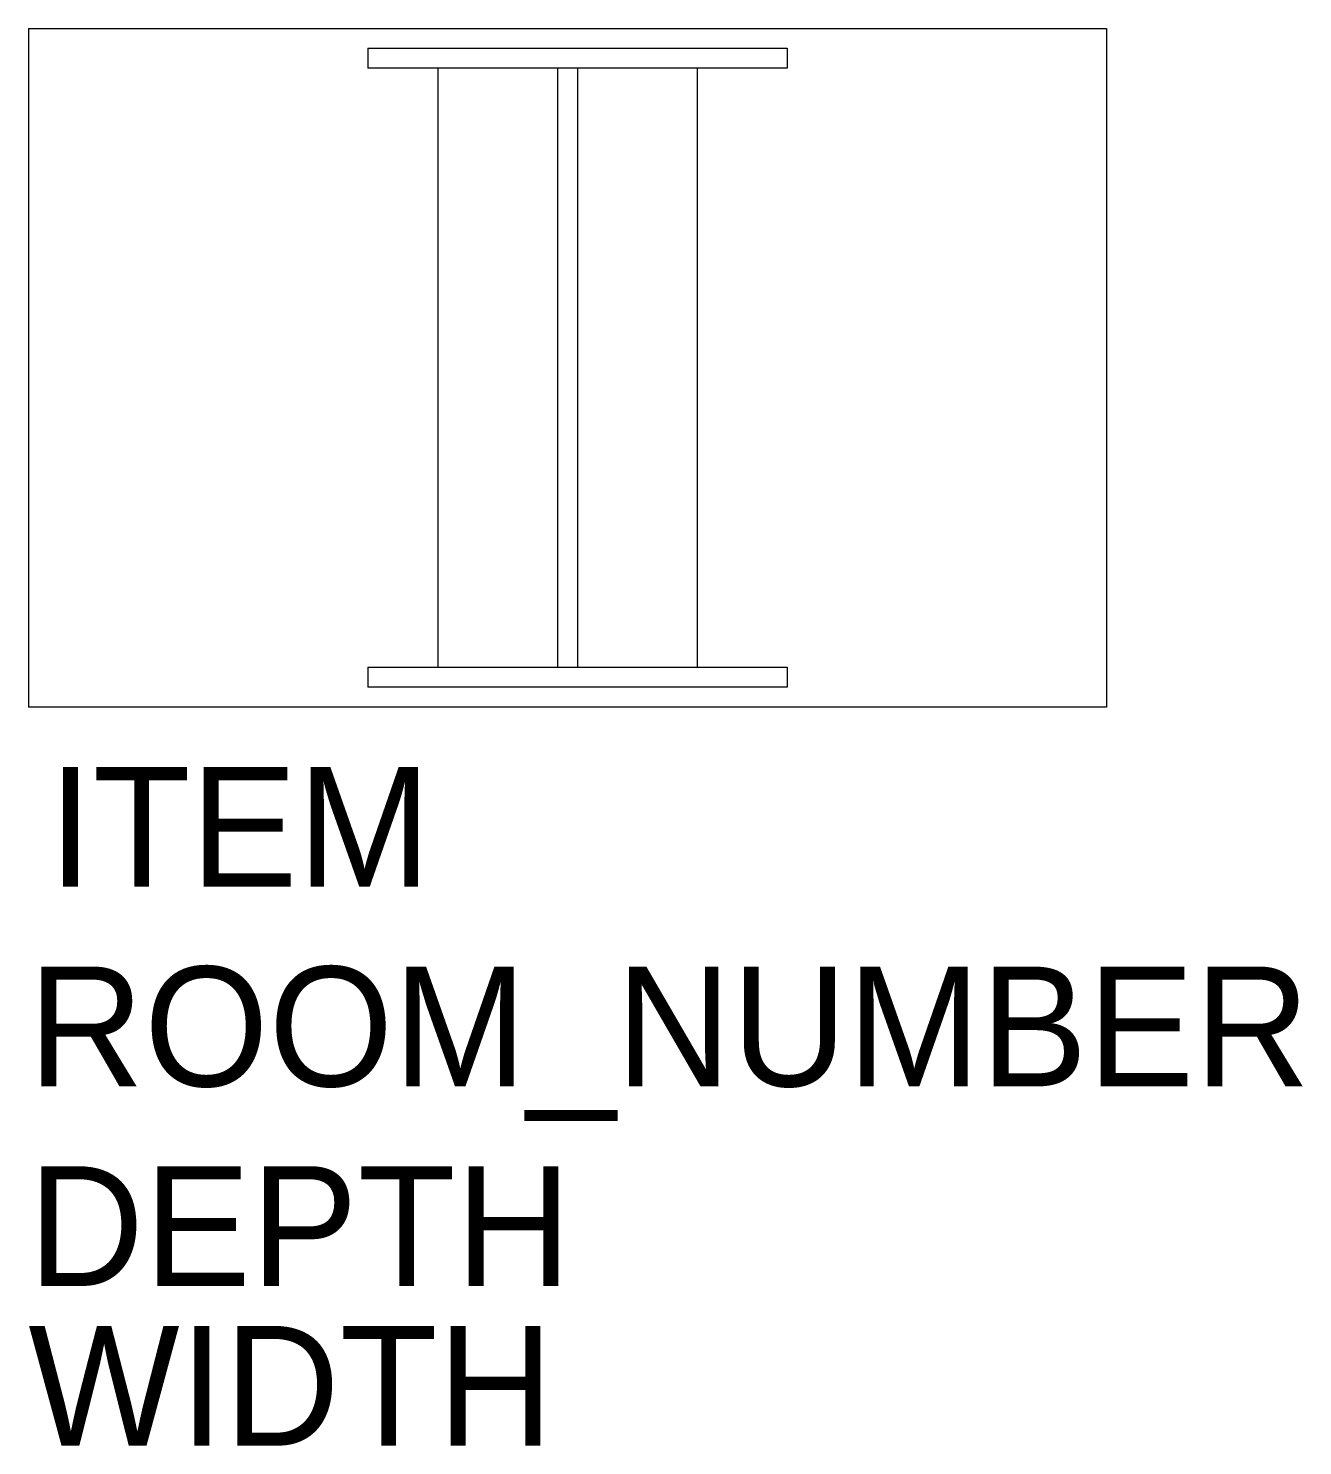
# Model space of a CAD drawing. Extents: x 0 to 1.62, y -0.94 to 0.86.
import ezdxf

# ---------------------------------------------------------------- set-up
doc = ezdxf.new("R2010")
doc.units = 0
doc.header["$LTSCALE"] = 40
doc.layers.get('0').update_dxf_attribs({"color": 1, "linetype": 'CONTINUOUS'})

msp = doc.modelspace()

# ---------------------------------------------------------------- linework, layer by layer
at = {"color": 0, "linetype": 'BYBLOCK'}
for p, q in [((0, 0.8636), (1.3716, 0.8636)), ((0, 0.8636), (0, 0)), ((1.3716, 0.8636), (1.3716, 0)), ((0.4318, 0.8382), (0.4318, 0.8128)), ((0.4318, 0.8382), (0.9652, 0.8382)), ((0.9652, 0.8382), (0.9652, 0.8128)), ((0.9652, 0.8128), (0.4318, 0.8128)), ((0.5207, 0.8128), (0.5207, 0.0508)), ((0.6731, 0.8128), (0.6731, 0.0508)), ((0.6985, 0.8128), (0.6985, 0.0508)), ((0.8509, 0.8128), (0.8509, 0.0508)), ((0.4318, 0.0508), (0.4318, 0.0254)), ((0.4318, 0.0508), (0.9652, 0.0508)), ((0.9652, 0.0508), (0.9652, 0.0254)), ((0.9652, 0.0254), (0.4318, 0.0254)), ((1.3716, 0), (0, 0))]:
    msp.add_line(p, q, dxfattribs=at)

# ---------------------------------------------------------------- texts
for tag, p, s, flags in [('ITEM', (0.0254, -0.2286), 'STUDY CARREL - DOUBLE', 3), ('ROOM_NUMBER', (0, -0.4826), '', 1), ('DEPTH', (0, -0.7366), '54', 3), ('WIDTH', (0, -0.9398), '34', 3)]:
    msp.add_attdef(tag, p, s, height=0.1524, dxfattribs=dict(at, flags=flags))

doc.saveas('drawing.dxf')
